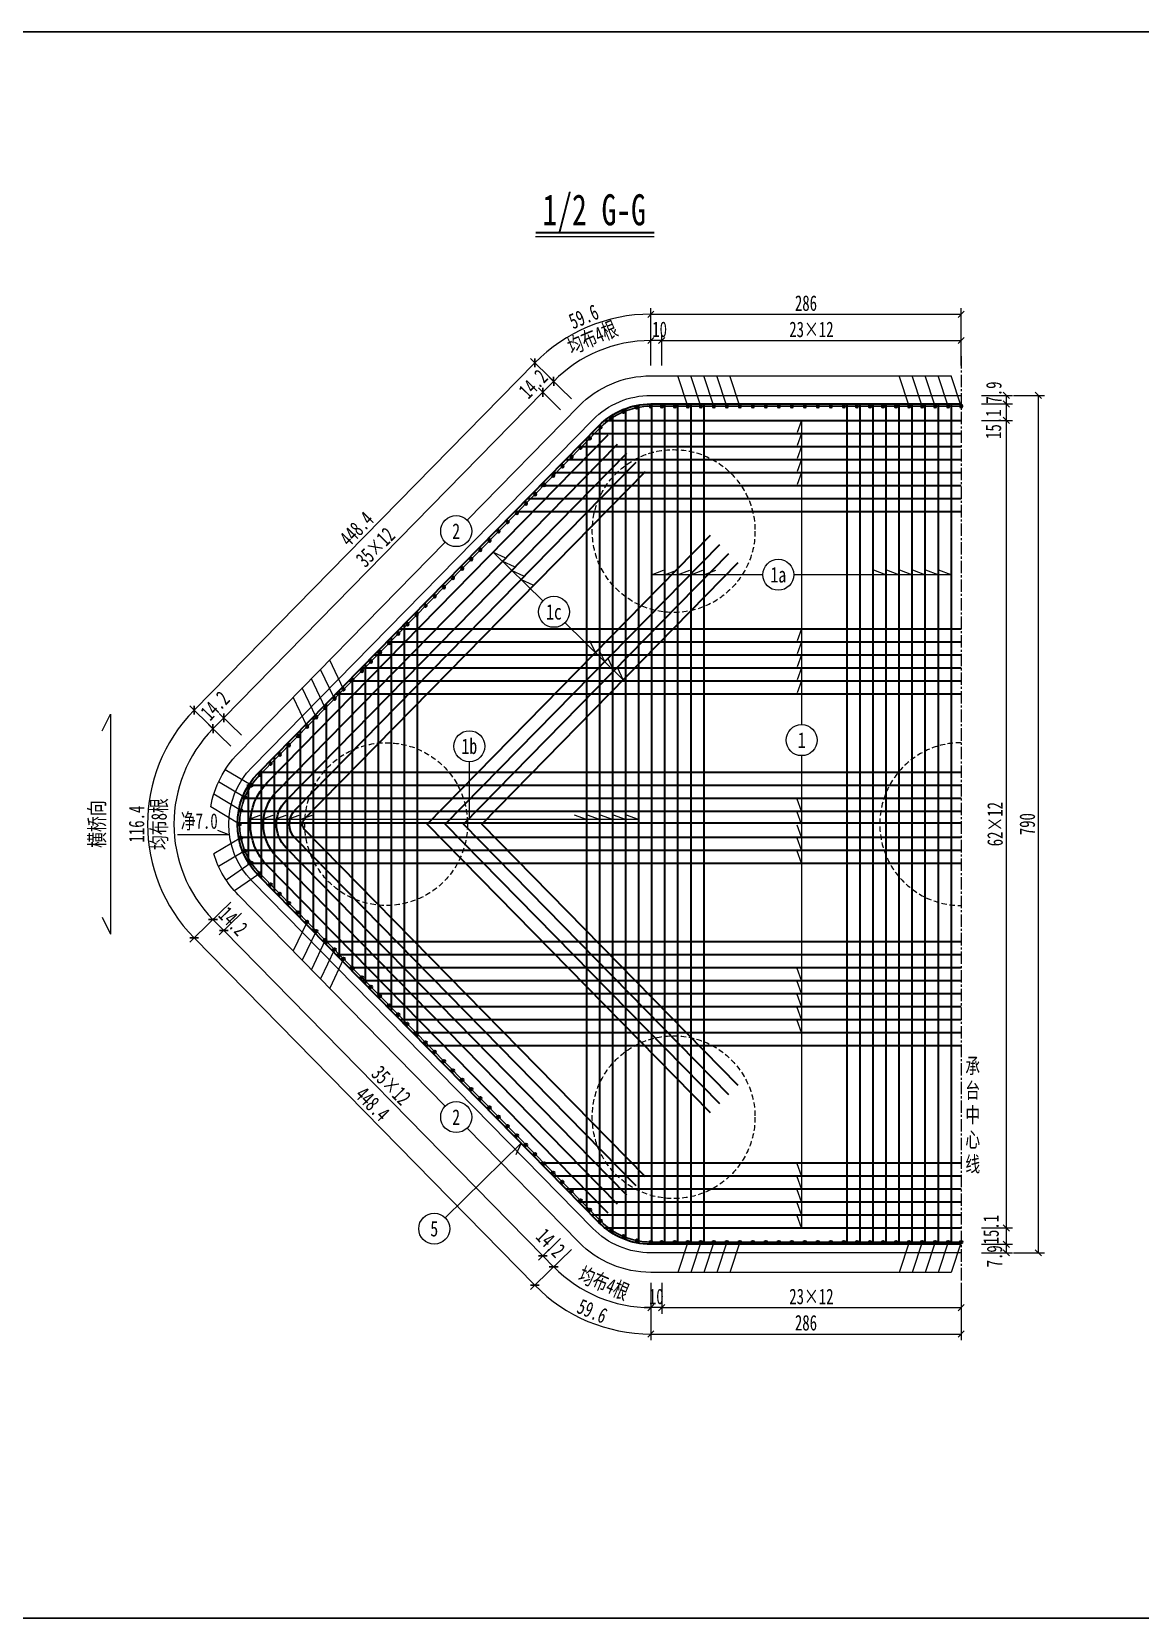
# Model space of a CAD drawing. Header units: millimetres. Extents: x 13990 to 22790, y 4334 to 8354.
# Drawn here: x 18441 to 19463, y 6892 to 8354 of the extents above; entities that cross this region are included whole.
import ezdxf
from ezdxf.enums import TextEntityAlignment as Align

# ---------------------------------------------------------------- set-up
doc = ezdxf.new("R2010")
doc.units = ezdxf.units.MM
doc.linetypes.add('CENTER2', pattern=[28.575, 19.05, -3.175, 3.175, -3.175])
doc.linetypes.add('DASHED', pattern=[0.75, 0.5, -0.25])
doc.layers.get('0').update_dxf_attribs({"lineweight": 15})
doc.layers.get('Defpoints').update_dxf_attribs({"color": 8})
for name, color, linetype, lineweight in [('中心线', 2, 'CENTER2', 15), ('尺寸标注', 4, 'Continuous', 13), ('文本', 7, 'Continuous', 15), ('标注', 4, 'Continuous', 13), ('标注线及字体', 2, 'Continuous', 15), ('细实线', 4, 'Continuous', 15), ('虚线', 7, 'DASHED', 15), ('钢筋', 1, 'Continuous', 30)]:
    doc.layers.add(name, color=color, linetype=linetype, lineweight=lineweight)
doc.styles.add('111', font='仿宋_GB2312.TTF', dxfattribs={"width": 0.7})
doc.styles.add('FS', font='', dxfattribs={"width": 0.75})
doc.styles.get('FS').set_extended_font_data('仿宋_GB2312')
doc.dimstyles.new('200', dxfattribs={"dimscale": 0, "dimtxt": 2.5, "dimasz": 1, "dimexe": 1, "dimexo": 1, "dimgap": 0.6, "dimtad": 1, "dimdec": 1, "dimdsep": 46, "dimtxsty": '111', "dimblk": 'OBLIQUE', "dimcen": 0, "dimclrd": 4, "dimclre": 4, "dimclrt": 4, "dimadec": 1, "dimazin": 2, "dimtfac": 1, "dimtdec": 0, "dimtix": 1, "dimtmove": 2, "dimatfit": 3, "dimfxl": 4, "dimfxlon": 1, "dimtolj": 1, "dimlwd": -1, "dimlwe": -1, "dimarcsym": 0})

# ---------------------------------------------------------------- blocks, each defined once
blk = doc.blocks.new('DJ 22')
at = {"layer": '钢筋'}
h = blk.add_hatch(color=256, dxfattribs=at)
h.dxf.hatch_style = 1
h.paths.add_polyline_path([(1.3, 0, 1), (-1.3, 0, 1)])
blk.add_circle((0, 0), 1.25, dxfattribs=at)
blk = doc.blocks.new('_Oblique')
at = {"color": 0, "linetype": 'ByBlock', "lineweight": -2}
blk.add_line((-0.5, -0.5), (0.5, 0.5), dxfattribs=at)
blk = doc.blocks.new('*D80')
at = {"color": 4}
for p, q in [((-276, 37.6), (-276, 66.2)), ((-276, 60.5), (0, 60.5)), ((0, 37.6), (0, 66.2))]:
    blk.add_line(p, q, dxfattribs=at)
at = {"layer": 'Defpoints', "color": 0}
for p in [(0, 60.5), (-276, 0), (0, 2.1)]:
    blk.add_point(p, dxfattribs=at)
at = {"color": 4, "xscale": 5.714285714285715, "yscale": 5.714285714285715, "zscale": 5.714285714285715, "rotation": 180}
blk.add_blockref('_Oblique', (-276, 60.5), dxfattribs=at)
at = {"color": 4, "xscale": 5.714285714285715, "yscale": 5.714285714285715, "zscale": 5.714285714285715}
blk.add_blockref('_Oblique', (0, 60.5), dxfattribs=at)
at = {"color": 4, "insert": (-138, 70.7), "char_height": 14.29, "attachment_point": 5, "style": '111'}
blk.add_mtext('\\A1;23×12', dxfattribs=at)
blk = doc.blocks.new('*D81')
at = {"color": 4}
for p, q in [((-286, 37.6), (-286, 66.2)), ((-276, 60.5), (-286, 60.5)), ((-276, 37.6), (-276, 66.2))]:
    blk.add_line(p, q, dxfattribs=at)
at = {"layer": 'Defpoints', "color": 0}
for p in [(-286, 60.5), (-276, 0), (-286, 0)]:
    blk.add_point(p, dxfattribs=at)
at = {"color": 4, "xscale": 5.714285714285715, "yscale": 5.714285714285715, "zscale": 5.714285714285715, "rotation": 180}
blk.add_blockref('_Oblique', (-286, 60.5), dxfattribs=at)
at = {"color": 4, "xscale": 5.714285714285715, "yscale": 5.714285714285715, "zscale": 5.714285714285715}
blk.add_blockref('_Oblique', (-276, 60.5), dxfattribs=at)
at = {"color": 4, "insert": (-277.9, 70.8), "char_height": 14.29, "attachment_point": 5, "style": '111'}
blk.add_mtext('\\A1;10', dxfattribs=at)
blk = doc.blocks.new('*D82')
at = {"color": 4}
for p, q in [((-286, 61.9), (-286, 90.4)), ((0, 61.9), (0, 90.4)), ((-286, 84.7), (0, 84.7))]:
    blk.add_line(p, q, dxfattribs=at)
at = {"layer": 'Defpoints', "color": 0}
for p in [(0, 84.7), (-286, 10), (0, 10)]:
    blk.add_point(p, dxfattribs=at)
at = {"color": 4, "xscale": 5.714285714285715, "yscale": 5.714285714285715, "zscale": 5.714285714285715, "rotation": 180}
blk.add_blockref('_Oblique', (-286, 84.7), dxfattribs=at)
at = {"color": 4, "xscale": 5.714285714285715, "yscale": 5.714285714285715, "zscale": 5.714285714285715}
blk.add_blockref('_Oblique', (0, 84.7), dxfattribs=at)
at = {"color": 4, "insert": (-143, 94.9), "char_height": 14.29, "attachment_point": 5, "style": '111'}
blk.add_mtext('\\A1;286', dxfattribs=at)
blk = doc.blocks.new('*D83')
at = {"color": 4}
for p, q in [((-286, 37.6), (-286, 66.2)), ((-359.2, 6.9), (-379.6, 26.9))]:
    blk.add_line(p, q, dxfattribs=at)
blk.add_arc((-286, -65), 125.5, 90, 135.5355, dxfattribs=at)
at = {"layer": 'Defpoints', "color": 0}
for p in [(-318.8, 56.1), (-286, 10), (-286, -9.2), (-332.4, -19.5), (-309.3, -42.1)]:
    blk.add_point(p, dxfattribs=at)
at = {"color": 4, "xscale": 5.714285714285715, "yscale": 5.714285714285715, "zscale": 5.714285714285715}
blk.add_blockref('_Oblique', (-286, 60.5), dxfattribs=at)
at = {"color": 4, "xscale": 5.714285714285715, "yscale": 5.714285714285715, "zscale": 5.714285714285715, "rotation": 225.5354589855622}
blk.add_blockref('_Oblique', (-375.6, 22.9), dxfattribs=at)
at = {"color": 4, "insert": (-339.6, 62.7), "char_height": 14.29, "attachment_point": 5, "rotation": 22.7677, "style": '111'}
blk.add_mtext('均布4根', dxfattribs=at)
blk = doc.blocks.new('*D84')
at = {"color": 4}
for p, q in [((-286, 61.9), (-286, 90.4)), ((-376.6, 23.9), (-396.9, 43.9))]:
    blk.add_line(p, q, dxfattribs=at)
blk.add_arc((-286, -65), 149.8, 90, 135.5355, dxfattribs=at)
at = {"layer": 'Defpoints', "color": 0}
for p in [(-286.7, 84.7), (-286, 10), (-286, -9.2), (-332.4, -19.5), (-309.3, -42.1)]:
    blk.add_point(p, dxfattribs=at)
at = {"color": 4, "xscale": 5.714285714285715, "yscale": 5.714285714285715, "zscale": 5.714285714285715}
blk.add_blockref('_Oblique', (-286, 84.7), dxfattribs=at)
at = {"color": 4, "xscale": 5.714285714285715, "yscale": 5.714285714285715, "zscale": 5.714285714285715, "rotation": 225.5354589855622}
blk.add_blockref('_Oblique', (-392.9, 39.9), dxfattribs=at)
at = {"color": 4, "insert": (-347.9, 82.5), "char_height": 14.29, "attachment_point": 5, "rotation": 22.7677, "style": '111'}
blk.add_mtext('59.6', dxfattribs=at)
blk = doc.blocks.new('*D85')
at = {"color": 4}
for p, q in [((-369.2, -3.2), (-389.6, 16.8)), ((-375.6, 22.9), (-385.5, 12.8)), ((-359.2, 6.9), (-379.6, 26.9))]:
    blk.add_line(p, q, dxfattribs=at)
at = {"layer": 'Defpoints', "color": 0}
for p in [(-385.5, 12.8), (-332.4, -19.5), (-342.3, -29.6)]:
    blk.add_point(p, dxfattribs=at)
at = {"color": 4, "xscale": 5.714285714285715, "yscale": 5.714285714285715, "zscale": 5.714285714285715}
for p, rotation in [((-385.5, 12.8), 225.5354589855608), ((-375.6, 22.9), 45.53545898556084)]:
    blk.add_blockref('_Oblique', p, dxfattribs=dict(at, rotation=rotation))
at = {"color": 4, "insert": (-394.4, 20.5), "char_height": 14.29, "attachment_point": 5, "rotation": 45.5355, "style": '111'}
blk.add_mtext('\\A1;14.2', dxfattribs=at)
blk = doc.blocks.new('*D86')
at = {"color": 4}
for p, q in [((-679.7, -287), (-689.6, -297.1)), ((-663.4, -303), (-683.8, -283)), ((-673.3, -313.1), (-693.7, -293.1))]:
    blk.add_line(p, q, dxfattribs=at)
at = {"layer": 'Defpoints', "color": 0}
for p in [(-689.6, -297.1), (-636.5, -329.4), (-646.5, -339.5)]:
    blk.add_point(p, dxfattribs=at)
at = {"color": 4, "xscale": 5.714285714285715, "yscale": 5.714285714285715, "zscale": 5.714285714285715}
for p, rotation in [((-679.7, -287), 45.53545898556084), ((-689.6, -297.1), 225.5354589855608)]:
    blk.add_blockref('_Oblique', p, dxfattribs=dict(at, rotation=rotation))
at = {"color": 4, "insert": (-687.7, -275.9), "char_height": 14.29, "attachment_point": 5, "rotation": 45.5355, "style": '111'}
blk.add_mtext('\\A1;14.2', dxfattribs=at)
blk = doc.blocks.new('*D87')
at = {"color": 4}
for p, q in [((-369.2, -3.2), (-389.6, 16.8)), ((-679.7, -287), (-385.5, 12.8)), ((-663.4, -303), (-683.8, -283))]:
    blk.add_line(p, q, dxfattribs=at)
at = {"layer": 'Defpoints', "color": 0}
for p in [(-385.5, 12.8), (-342.3, -29.6), (-636.5, -329.4)]:
    blk.add_point(p, dxfattribs=at)
at = {"color": 4, "xscale": 5.714285714285715, "yscale": 5.714285714285715, "zscale": 5.714285714285715}
for p, rotation in [((-385.5, 12.8), 45.53545898556116), ((-679.7, -287), 225.5354589855611)]:
    blk.add_blockref('_Oblique', p, dxfattribs=dict(at, rotation=rotation))
at = {"color": 4, "insert": (-539.9, -129.9), "char_height": 14.29, "attachment_point": 5, "rotation": 45.5355, "style": '111'}
blk.add_mtext('\\A1;35×12', dxfattribs=at)
blk = doc.blocks.new('*D88')
at = {"color": 4}
for p, q in [((-376.6, 23.9), (-396.9, 43.9)), ((-392.9, 39.9), (-706.9, -280.1)), ((-690.6, -296.1), (-711, -276.1))]:
    blk.add_line(p, q, dxfattribs=at)
at = {"layer": 'Defpoints', "color": 0}
for p in [(-339.5, -12.5), (-706.9, -280.1), (-653.6, -332.5)]:
    blk.add_point(p, dxfattribs=at)
at = {"color": 4, "xscale": 5.714285714285715, "yscale": 5.714285714285715, "zscale": 5.714285714285715}
for p, rotation in [((-392.9, 39.9), 45.53545898556391), ((-706.9, -280.1), 225.5354589855639)]:
    blk.add_blockref('_Oblique', p, dxfattribs=dict(at, rotation=rotation))
at = {"color": 4, "insert": (-557.2, -113), "char_height": 14.29, "attachment_point": 5, "rotation": 45.5355, "style": '111'}
blk.add_mtext('\\A1;448.4', dxfattribs=at)
blk = doc.blocks.new('*D89')
at = {"color": 4}
for p, q in [((-673.3, -313.1), (-693.7, -293.1)), ((-673.3, -456.9), (-693.7, -476.9))]:
    blk.add_line(p, q, dxfattribs=at)
blk.add_arc((-600.1, -385), 125.5, 135.5355, 224.4645, dxfattribs=at)
at = {"layer": 'Defpoints', "color": 0}
for p in [(-653.6, -332.5), (-721.4, -352.9), (-633.2, -352.5), (-633.2, -417.6), (-653.6, -437.6)]:
    blk.add_point(p, dxfattribs=at)
at = {"color": 4, "xscale": 5.714285714285715, "yscale": 5.714285714285715, "zscale": 5.714285714285715}
for p, rotation in [((-689.6, -297.1), 45.53545898556308), ((-689.6, -472.9), 314.4645410144369)]:
    blk.add_blockref('_Oblique', p, dxfattribs=dict(at, rotation=rotation))
at = {"color": 4, "insert": (-738.6, -385), "char_height": 14.286, "attachment_point": 5, "rotation": 90, "style": '111'}
blk.add_mtext('\\fFangSong_GB2312|b0|i0|c134|p49;均布8根', dxfattribs=at)
blk = doc.blocks.new('*D90')
at = {"color": 4}
for p, q in [((-690.6, -296.1), (-711, -276.1)), ((-690.6, -473.9), (-711, -493.9))]:
    blk.add_line(p, q, dxfattribs=at)
blk.add_arc((-600.1, -385), 149.8, 135.5355, 224.4645, dxfattribs=at)
at = {"layer": 'Defpoints', "color": 0}
for p in [(-653.6, -332.5), (-744.8, -346.7), (-633.2, -352.5), (-633.2, -417.6), (-653.6, -437.6)]:
    blk.add_point(p, dxfattribs=at)
at = {"color": 4, "xscale": 5.714285714285715, "yscale": 5.714285714285715, "zscale": 5.714285714285715}
for p, rotation in [((-706.9, -280.1), 45.53545898556308), ((-706.9, -489.9), 314.4645410144369)]:
    blk.add_blockref('_Oblique', p, dxfattribs=dict(at, rotation=rotation))
at = {"color": 4, "insert": (-760, -385), "char_height": 14.29, "attachment_point": 5, "rotation": 90, "style": '111'}
blk.add_mtext('116.4', dxfattribs=at)
blk = doc.blocks.new('*D91')
at = {"color": 4}
for p, q in [((-276, -807.7), (-276, -836.2)), ((0, -807.7), (0, -836.2)), ((-276, -830.5), (0, -830.5))]:
    blk.add_line(p, q, dxfattribs=at)
at = {"layer": 'Defpoints', "color": 0}
for p in [(-276, -770.1), (0, -772.1), (0, -830.5)]:
    blk.add_point(p, dxfattribs=at)
at = {"color": 4, "xscale": 5.714285714285715, "yscale": 5.714285714285715, "zscale": 5.714285714285715, "rotation": 180}
blk.add_blockref('_Oblique', (-276, -830.5), dxfattribs=at)
at = {"color": 4, "xscale": 5.714285714285715, "yscale": 5.714285714285715, "zscale": 5.714285714285715}
blk.add_blockref('_Oblique', (0, -830.5), dxfattribs=at)
at = {"color": 4, "insert": (-138, -820.3), "char_height": 14.29, "attachment_point": 5, "style": '111'}
blk.add_mtext('\\A1;23×12', dxfattribs=at)
blk = doc.blocks.new('*D92')
at = {"color": 4}
for p, q in [((-286, -807.7), (-286, -836.2)), ((-276, -807.7), (-276, -836.2)), ((-286, -830.5), (-291.7, -830.5)), ((-276, -830.5), (-286, -830.5)), ((-276, -830.5), (-270.3, -830.5))]:
    blk.add_line(p, q, dxfattribs=at)
at = {"layer": 'Defpoints', "color": 0}
for p in [(-286, -770.1), (-276, -770.1), (-286, -830.5)]:
    blk.add_point(p, dxfattribs=at)
at = {"color": 4, "xscale": 5.714285714285715, "yscale": 5.714285714285715, "zscale": 5.714285714285715}
blk.add_blockref('_Oblique', (-286, -830.5), dxfattribs=at)
at = {"color": 4, "xscale": 5.714285714285715, "yscale": 5.714285714285715, "zscale": 5.714285714285715, "rotation": 180}
blk.add_blockref('_Oblique', (-276, -830.5), dxfattribs=at)
at = {"color": 4, "insert": (-281, -820.3), "char_height": 14.29, "attachment_point": 5, "style": '111'}
blk.add_mtext('\\A1;10', dxfattribs=at)
blk = doc.blocks.new('*D93')
at = {"color": 4}
for p, q in [((-286, -831.9), (-286, -860.5)), ((0, -831.9), (0, -860.5)), ((-286, -854.8), (0, -854.8))]:
    blk.add_line(p, q, dxfattribs=at)
at = {"layer": 'Defpoints', "color": 0}
for p in [(-286, -780), (0, -780), (0, -854.8)]:
    blk.add_point(p, dxfattribs=at)
at = {"color": 4, "xscale": 5.714285714285715, "yscale": 5.714285714285715, "zscale": 5.714285714285715, "rotation": 180}
blk.add_blockref('_Oblique', (-286, -854.8), dxfattribs=at)
at = {"color": 4, "xscale": 5.714285714285715, "yscale": 5.714285714285715, "zscale": 5.714285714285715}
blk.add_blockref('_Oblique', (0, -854.8), dxfattribs=at)
at = {"color": 4, "insert": (-143, -844.5), "char_height": 14.29, "attachment_point": 5, "style": '111'}
blk.add_mtext('\\A1;286', dxfattribs=at)
blk = doc.blocks.new('*D94')
at = {"color": 4}
for p, q in [((-359.2, -776.9), (-379.6, -796.9)), ((-286, -807.7), (-286, -836.2))]:
    blk.add_line(p, q, dxfattribs=at)
blk.add_arc((-286, -705), 125.5, 224.4645, 270, dxfattribs=at)
at = {"layer": 'Defpoints', "color": 0}
for p in [(-309.3, -727.9), (-332.4, -750.6), (-286, -760.9), (-286, -780), (-318.8, -826.2)]:
    blk.add_point(p, dxfattribs=at)
at = {"color": 4, "xscale": 5.714285714285715, "yscale": 5.714285714285715, "zscale": 5.714285714285715, "rotation": 134.4645410144378}
blk.add_blockref('_Oblique', (-375.6, -792.9), dxfattribs=at)
at = {"color": 4, "xscale": 5.714285714285715, "yscale": 5.714285714285715, "zscale": 5.714285714285715}
blk.add_blockref('_Oblique', (-286, -830.5), dxfattribs=at)
at = {"color": 4, "insert": (-329.5, -808.7), "char_height": 14.29, "attachment_point": 5, "rotation": 337.2323, "style": '111'}
blk.add_mtext('均布4根', dxfattribs=at)
blk = doc.blocks.new('*D95')
at = {"color": 4}
for p, q in [((-376.6, -793.9), (-396.9, -813.9)), ((-286, -831.9), (-286, -860.5))]:
    blk.add_line(p, q, dxfattribs=at)
blk.add_arc((-286, -705), 149.8, 224.4645, 270, dxfattribs=at)
at = {"layer": 'Defpoints', "color": 0}
for p in [(-309.3, -727.9), (-332.4, -750.6), (-286, -760.9), (-286, -780), (-286.7, -854.8)]:
    blk.add_point(p, dxfattribs=at)
at = {"color": 4, "xscale": 5.714285714285715, "yscale": 5.714285714285715, "zscale": 5.714285714285715, "rotation": 134.4645410144378}
blk.add_blockref('_Oblique', (-392.9, -809.9), dxfattribs=at)
at = {"color": 4, "xscale": 5.714285714285715, "yscale": 5.714285714285715, "zscale": 5.714285714285715}
blk.add_blockref('_Oblique', (-286, -854.8), dxfattribs=at)
at = {"color": 4, "insert": (-340, -833.7), "char_height": 14.29, "attachment_point": 5, "rotation": 337.2323, "style": '111'}
blk.add_mtext('59.6', dxfattribs=at)
blk = doc.blocks.new('*D96')
at = {"color": 4}
for p, q in [((-369.2, -766.8), (-389.6, -786.8)), ((-375.6, -792.9), (-385.5, -782.8)), ((-359.2, -776.9), (-379.6, -796.9))]:
    blk.add_line(p, q, dxfattribs=at)
at = {"layer": 'Defpoints', "color": 0}
for p in [(-342.3, -740.4), (-332.4, -750.6), (-385.5, -782.8)]:
    blk.add_point(p, dxfattribs=at)
at = {"color": 4, "xscale": 5.714285714285715, "yscale": 5.714285714285715, "zscale": 5.714285714285715}
for p, rotation in [((-385.5, -782.8), 134.4645410144392), ((-375.6, -792.9), 314.4645410144391)]:
    blk.add_blockref('_Oblique', p, dxfattribs=dict(at, rotation=rotation))
at = {"color": 4, "insert": (-378.4, -770.9), "char_height": 14.29, "attachment_point": 5, "rotation": 314.4645, "style": '111'}
blk.add_mtext('\\A1;14.2', dxfattribs=at)
blk = doc.blocks.new('*D97')
at = {"color": 4}
for p, q in [((-673.3, -456.9), (-693.7, -476.9)), ((-663.4, -467.1), (-683.8, -487.1)), ((-679.7, -483.1), (-689.6, -472.9))]:
    blk.add_line(p, q, dxfattribs=at)
at = {"layer": 'Defpoints', "color": 0}
for p in [(-646.5, -430.6), (-636.5, -440.7), (-689.6, -472.9)]:
    blk.add_point(p, dxfattribs=at)
at = {"color": 4, "xscale": 5.714285714285715, "yscale": 5.714285714285715, "zscale": 5.714285714285715}
for p, rotation in [((-689.6, -472.9), 134.4645410144392), ((-679.7, -483.1), 314.4645410144391)]:
    blk.add_blockref('_Oblique', p, dxfattribs=dict(at, rotation=rotation))
at = {"color": 4, "insert": (-671, -474.5), "char_height": 14.29, "attachment_point": 5, "rotation": 314.4645, "style": '111'}
blk.add_mtext('\\A1;14.2', dxfattribs=at)
blk = doc.blocks.new('*D98')
at = {"color": 4}
for p, q in [((-663.4, -467.1), (-683.8, -487.1)), ((-679.7, -483.1), (-385.5, -782.8)), ((-369.2, -766.8), (-389.6, -786.8))]:
    blk.add_line(p, q, dxfattribs=at)
at = {"layer": 'Defpoints', "color": 0}
for p in [(-636.5, -440.7), (-342.3, -740.4), (-385.5, -782.8)]:
    blk.add_point(p, dxfattribs=at)
at = {"color": 4, "xscale": 5.714285714285715, "yscale": 5.714285714285715, "zscale": 5.714285714285715}
for p, rotation in [((-679.7, -483.1), 134.4645410144389), ((-385.5, -782.8), 314.4645410144389)]:
    blk.add_blockref('_Oblique', p, dxfattribs=dict(at, rotation=rotation))
at = {"color": 4, "insert": (-525.3, -625.8), "char_height": 14.29, "attachment_point": 5, "rotation": 314.4645, "style": '111'}
blk.add_mtext('\\A1;35×12', dxfattribs=at)
blk = doc.blocks.new('*D99')
at = {"color": 4}
for p, q in [((-690.6, -473.9), (-711, -493.9)), ((-392.9, -809.9), (-706.9, -489.9)), ((-376.6, -793.9), (-396.9, -813.9))]:
    blk.add_line(p, q, dxfattribs=at)
at = {"layer": 'Defpoints', "color": 0}
for p in [(-653.6, -437.6), (-706.9, -489.9), (-339.5, -757.6)]:
    blk.add_point(p, dxfattribs=at)
at = {"color": 4, "xscale": 5.714285714285715, "yscale": 5.714285714285715, "zscale": 5.714285714285715}
for p, rotation in [((-706.9, -489.9), 134.4645410144361), ((-392.9, -809.9), 314.4645410144361)]:
    blk.add_blockref('_Oblique', p, dxfattribs=dict(at, rotation=rotation))
at = {"color": 4, "insert": (-542.6, -642.8), "char_height": 14.29, "attachment_point": 5, "rotation": 314.4645, "style": '111'}
blk.add_mtext('\\A1;448.4', dxfattribs=at)
blk = doc.blocks.new('面层')
at = {"layer": '尺寸标注'}
for centre in [(-159.2, -157.3), (-444, -315.3), (-137.7, -309.7)]:
    blk.add_circle(centre, 14.3, dxfattribs=at)
at = {"layer": '标注'}
for p, q in [((-137.7, -15.1), (-141.9, -26.2)), ((-137.7, -27.1), (-141.9, -38.2)), ((-137.7, -39.1), (-141.9, -50.2)), ((-137.7, -51.1), (-141.9, -62.2)), ((-137.7, -63.1), (-141.9, -74.2)), ((-276, -157.3), (-264.9, -153.2)), ((-264, -157.3), (-252.9, -153.2)), ((-252, -157.3), (-240.9, -153.2)), ((-240, -157.3), (-228.9, -153.2)), ((-228, -157.3), (-216.9, -153.2)), ((-60, -157.3), (-71.1, -153.2)), ((-48, -157.3), (-59.1, -153.2)), ((-36, -157.3), (-47.1, -153.2)), ((-24, -157.3), (-35.1, -153.2)), ((-12, -157.3), (-23.1, -153.2)), ((0, -157.3), (-11.1, -153.2)), ((-137.7, -207.1), (-141.9, -218.2)), ((-137.7, -219.1), (-141.9, -230.2)), ((-137.7, -231.1), (-141.9, -242.2)), ((-137.7, -243.1), (-141.9, -254.2)), ((-137.7, -255.1), (-141.9, -266.2)), ((-137.7, -375.1), (-141.9, -364)), ((-648, -382.8), (-636.9, -378.7)), ((-636, -382.8), (-624.9, -378.7)), ((-624, -382.8), (-612.9, -378.7)), ((-612, -382.8), (-600.9, -378.7)), ((-600, -382.8), (-588.9, -378.7)), ((-336, -382.8), (-347.1, -378.7)), ((-324, -382.8), (-335.1, -378.7)), ((-312, -382.8), (-323.1, -378.7)), ((-300, -382.8), (-311.1, -378.7)), ((-288, -382.8), (-299.1, -378.7)), ((-137.7, -387.1), (-141.9, -376)), ((-137.7, -399.1), (-141.9, -388)), ((-137.7, -411.1), (-141.9, -400)), ((-137.7, -423.1), (-141.9, -412)), ((-137.7, -531.1), (-141.9, -520)), ((-137.7, -543.1), (-141.9, -532)), ((-137.7, -555.1), (-141.9, -544)), ((-137.7, -567.1), (-141.9, -556)), ((-137.7, -579.1), (-141.9, -568)), ((-137.7, -711.1), (-141.9, -700)), ((-137.7, -723.1), (-141.9, -712)), ((-137.7, -735.1), (-141.9, -724)), ((-137.7, -747.1), (-141.9, -736)), ((-137.7, -759.1), (-141.9, -748))]:
    blk.add_line(p, q, dxfattribs=at)
at = {"layer": '细实线'}
for p, q in [((-137.7, -15.1), (-137.7, -295.4)), ((-173.5, -157.3), (-276, -157.3)), ((0, -157.3), (-144.9, -157.3)), ((-444, -382.8), (-444, -329.6)), ((-137.7, -323.9), (-137.7, -759.1)), ((-288, -382.8), (-648, -382.8))]:
    blk.add_line(p, q, dxfattribs=at)
at = {"layer": '钢筋'}
for p, q in [((-276, 0), (-276, -774.2)), ((-264, 0), (-264, -774.2)), ((-252, 0), (-252, -774.2)), ((-240, 0), (-240, -774.2)), ((-228, 0), (-228, -774.2)), ((-96, 0), (-96, -774.2)), ((-84, 0), (-84, -774.2)), ((-72, 0), (-72, -774.2)), ((-60, 0), (-60, -774.2)), ((-48, 0), (-48, -774.2)), ((-36, 0), (-36, -774.2)), ((-24, 0), (-24, -774.2)), ((-12, 0), (-12, -774.2)), ((0, 0), (0, -774.2)), ((-312, -10), (-312, -764.1)), ((-300, -4.2), (-300, -770)), ((-288, -1), (-288, -773.2)), ((-331.4, -27.1), (9.3, -27.1)), ((-324, -19.5), (-324, -754.6)), ((-319.7, -15.1), (9.3, -15.1)), ((-343.2, -39.1), (9.3, -39.1)), ((-336, -31.7), (-336, -742.4)), ((-355, -51.1), (9.3, -51.1)), ((-366.8, -63.1), (9.3, -63.1)), ((-390.3, -87.1), (9.3, -87.1)), ((-378.5, -75.1), (9.3, -75.1)), ((-402.1, -99.1), (9.3, -99.1)), ((-504, -202.9), (-504, -571.3)), ((-492, -190.7), (-492, -583.5)), ((-519.9, -219.1), (9.3, -219.1)), ((-516, -215.1), (-516, -559)), ((-508.1, -207.1), (9.3, -207.1)), ((-531.7, -231.1), (9.3, -231.1)), ((-528, -227.4), (-528, -546.8)), ((-543.4, -243.1), (9.3, -243.1)), ((-540, -239.6), (-540, -534.6)), ((-555.2, -255.1), (9.3, -255.1)), ((-552, -251.8), (-552, -522.4)), ((-576, -276.3), (-576, -497.9)), ((-567, -267.1), (9.3, -267.1)), ((-564, -264), (-564, -510.1)), ((-588, -288.5), (-588, -485.7)), ((-600, -300.7), (-600, -473.4)), ((-612, -312.9), (-612, -461.2)), ((-624, -325.2), (-624, -449)), ((-637.7, -339.1), (9.3, -339.1)), ((-636, -337.4), (-636, -436.8)), ((-654.4, -363.1), (9.3, -363.1)), ((-649, -351.1), (9.3, -351.1)), ((-648, -352.1), (-648, -424.5)), ((-657.2, -375.1), (9.3, -375.1)), ((-657.8, -385.8), (9.3, -385.8)), ((-656.2, -399.1), (9.3, -399.1)), ((-652.3, -411.1), (9.3, -411.1)), ((-645.6, -423.1), (9.3, -423.1)), ((-578.8, -495.1), (9.3, -495.1)), ((-567, -507.1), (9.3, -507.1)), ((-555.2, -519.1), (9.3, -519.1)), ((-543.4, -531.1), (9.3, -531.1)), ((-529, -543.1), (9.3, -543.1)), ((-519.9, -555.1), (9.3, -555.1)), ((-508.1, -567.1), (9.3, -567.1)), ((-496.3, -579.1), (9.3, -579.1)), ((-484.5, -591.1), (9.3, -591.1)), ((-378.5, -699.1), (9.3, -699.1)), ((-366.8, -711.1), (9.3, -711.1)), ((-355, -723.1), (9.3, -723.1)), ((-343.2, -735.1), (9.3, -735.1)), ((-331.4, -747.1), (9.3, -747.1)), ((-319.7, -759.1), (9.3, -759.1))]:
    blk.add_line(p, q, dxfattribs=at)
at = {"layer": '文本', "color": 4, "style": 'FS', "width": 0.75}
for s, height, p in [('1a', 14.29, (-159.2, -157.3)), ('1', 14.3, (-137.7, -309.7)), ('1b', 14.29, (-444, -315.3))]:
    blk.add_text(s, height=height, dxfattribs=at).set_placement(p, align=Align.MIDDLE_CENTER)
blk = doc.blocks.new('*D65')
at = {"color": 4}
for p, q in [((19316.2, 8018.7), (19344.8, 8018.7)), ((19316.2, 8010.8), (19344.8, 8010.8)), ((19339.1, 8018.7), (19339.1, 8010.8))]:
    blk.add_line(p, q, dxfattribs=at)
at = {"layer": 'Defpoints', "color": 0}
for p in [(19297.4, 8018.7), (19297.4, 8010.8), (19339.1, 8010.8)]:
    blk.add_point(p, dxfattribs=at)
at = {"color": 4, "xscale": 5.714285714285715, "yscale": 5.714285714285715, "zscale": 5.714285714285715}
for p, rotation in [((19339.1, 8018.7), 90), ((19339.1, 8010.8), 270)]:
    blk.add_blockref('_Oblique', p, dxfattribs=dict(at, rotation=rotation))
at = {"color": 4, "insert": (19327.7, 8021.3), "char_height": 14.29, "attachment_point": 5, "rotation": 90, "style": '111'}
blk.add_mtext('\\A1;7.9', dxfattribs=at)
blk = doc.blocks.new('*D66')
at = {"color": 4}
for p, q in [((19316.2, 8010.8), (19344.8, 8010.8)), ((19339.1, 8010.8), (19339.1, 7995.7)), ((19316.2, 7995.7), (19344.8, 7995.7))]:
    blk.add_line(p, q, dxfattribs=at)
at = {"layer": 'Defpoints', "color": 0}
for p in [(19297.4, 8010.8), (19297.4, 7995.7), (19339.1, 7995.7)]:
    blk.add_point(p, dxfattribs=at)
at = {"color": 4, "xscale": 5.714285714285715, "yscale": 5.714285714285715, "zscale": 5.714285714285715}
for p, rotation in [((19339.1, 8010.8), 90), ((19339.1, 7995.7), 270)]:
    blk.add_blockref('_Oblique', p, dxfattribs=dict(at, rotation=rotation))
at = {"color": 4, "insert": (19327.3, 7992.2), "char_height": 14.29, "attachment_point": 5, "rotation": 90, "style": '111'}
blk.add_mtext('\\A1;15.1', dxfattribs=at)
blk = doc.blocks.new('*D67')
at = {"color": 4}
for p, q in [((19316.2, 7995.7), (19344.8, 7995.7)), ((19339.1, 7995.7), (19339.1, 7251.7)), ((19316.2, 7251.7), (19344.8, 7251.7))]:
    blk.add_line(p, q, dxfattribs=at)
at = {"layer": 'Defpoints', "color": 0}
for p in [(19297.4, 7995.7), (19297.4, 7251.7), (19339.1, 7251.7)]:
    blk.add_point(p, dxfattribs=at)
at = {"color": 4, "xscale": 5.714285714285715, "yscale": 5.714285714285715, "zscale": 5.714285714285715}
for p, rotation in [((19339.1, 7995.7), 90), ((19339.1, 7251.7), 270)]:
    blk.add_blockref('_Oblique', p, dxfattribs=dict(at, rotation=rotation))
at = {"color": 4, "insert": (19328.8, 7623.7), "char_height": 14.29, "attachment_point": 5, "rotation": 90, "style": '111'}
blk.add_mtext('\\A1;62×12', dxfattribs=at)
blk = doc.blocks.new('*D68')
at = {"color": 4}
for p, q in [((19345.8, 8018.7), (19374.4, 8018.7)), ((19368.7, 7228.7), (19368.7, 8018.7)), ((19345.8, 7228.7), (19374.4, 7228.7))]:
    blk.add_line(p, q, dxfattribs=at)
at = {"layer": 'Defpoints', "color": 0}
for p in [(19297.4, 8018.7), (19368.7, 8018.7), (19297.4, 7228.7)]:
    blk.add_point(p, dxfattribs=at)
at = {"color": 4, "xscale": 5.714285714285715, "yscale": 5.714285714285715, "zscale": 5.714285714285715}
for p, rotation in [((19368.7, 8018.7), 90), ((19368.7, 7228.7), 270)]:
    blk.add_blockref('_Oblique', p, dxfattribs=dict(at, rotation=rotation))
at = {"color": 4, "insert": (19358.5, 7623.7), "char_height": 14.29, "attachment_point": 5, "rotation": 90, "style": '111'}
blk.add_mtext('\\A1;790', dxfattribs=at)
blk = doc.blocks.new('*D69')
at = {"color": 4}
for p, q in [((19316.2, 7251.7), (19344.8, 7251.7)), ((19339.1, 7251.7), (19339.1, 7236.6)), ((19316.2, 7236.6), (19344.8, 7236.6))]:
    blk.add_line(p, q, dxfattribs=at)
at = {"layer": 'Defpoints', "color": 0}
for p in [(19297.4, 7251.7), (19297.4, 7236.6), (19339.1, 7236.6)]:
    blk.add_point(p, dxfattribs=at)
at = {"color": 4, "xscale": 5.714285714285715, "yscale": 5.714285714285715, "zscale": 5.714285714285715}
for p, rotation in [((19339.1, 7251.7), 90), ((19339.1, 7236.6), 270)]:
    blk.add_blockref('_Oblique', p, dxfattribs=dict(at, rotation=rotation))
at = {"color": 4, "insert": (19325.1, 7250.1), "char_height": 14.29, "attachment_point": 5, "rotation": 90, "style": '111'}
blk.add_mtext('\\A1;15.1', dxfattribs=at)
blk = doc.blocks.new('*D70')
at = {"color": 4}
for p, q in [((19316.2, 7236.6), (19344.8, 7236.6)), ((19339.1, 7236.6), (19339.1, 7228.7)), ((19316.2, 7228.7), (19344.8, 7228.7))]:
    blk.add_line(p, q, dxfattribs=at)
at = {"layer": 'Defpoints', "color": 0}
for p in [(19297.4, 7236.6), (19297.4, 7228.7), (19339.1, 7228.7)]:
    blk.add_point(p, dxfattribs=at)
at = {"color": 4, "xscale": 5.714285714285715, "yscale": 5.714285714285715, "zscale": 5.714285714285715}
for p, rotation in [((19339.1, 7236.6), 90), ((19339.1, 7228.7), 270)]:
    blk.add_blockref('_Oblique', p, dxfattribs=dict(at, rotation=rotation))
at = {"color": 4, "insert": (19328.3, 7225.5), "char_height": 14.29, "attachment_point": 5, "rotation": 90, "style": '111'}
blk.add_mtext('\\A1;7.9', dxfattribs=at)
blk = doc.blocks.new('面层钢筋')
at = {"layer": 'Defpoints'}
blk.add_lwpolyline([(0, -770.05), (-285.98, -770.05, -0.2013423), (-332.39, -750.57), (-646.47, -430.57, -0.4087496), (-646.47, -339.48), (-332.39, -19.48, -0.2013423), (-285.98, 0), (0, 0)], format="xyb", dxfattribs=at)
at = {"layer": '中心线', "ltscale": 0.6}
blk.add_line((0, 46.18), (0, -806.97), dxfattribs=at)
at = {"layer": '尺寸标注'}
for centre in [(-465.44, -115.1), (-465.44, -654.95)]:
    blk.add_circle(centre, 14.29, dxfattribs=at)
at = {"layer": '标注'}
for p, q in [((-685.53, -390.67), (-674.42, -394.78)), ((-674.42, -394.78), (-722.44, -394.78))]:
    blk.add_line(p, q, dxfattribs=at)
at = {"layer": '细实线'}
for p, q in [((-252, 0), (-261.24, 27.97)), ((-240, 0), (-249.24, 27.97)), ((-228, 0), (-237.24, 27.97)), ((-216, 0), (-225.24, 27.97)), ((-204, 0), (-213.24, 27.97)), ((-48, 0), (-57.24, 27.97)), ((-36, 0), (-45.24, 27.97)), ((-24, 0), (-33.24, 27.97)), ((-12, 0), (-21.24, 27.97)), ((0, 0), (-9.24, 27.97)), ((-577.69, -269.4), (-590.44, -242.45)), ((-569.28, -260.84), (-582.03, -233.89)), ((-594.5, -286.53), (-607.25, -259.58)), ((-586.09, -277.97), (-598.84, -251.02)), ((-602.91, -295.09), (-615.65, -268.15)), ((-791.69, -299.16), (-784.01, -283.79)), ((-784.01, -283.79), (-784.01, -486.26)), ((-654.38, -349.28), (-678.43, -334.95)), ((-660.25, -360.42), (-684.47, -345.99)), ((-663.86, -372.49), (-688.91, -357.57)), ((-665.08, -385.03), (-691.7, -369.17)), ((-663.86, -397.56), (-688.91, -412.48)), ((-660.25, -409.63), (-684.47, -424.06)), ((-654.38, -420.77), (-677.45, -436.6)), ((-646.47, -430.57), (-669.78, -446.57)), ((-791.69, -470.89), (-784.01, -486.26)), ((-602.91, -474.96), (-615.65, -501.9)), ((-594.5, -483.52), (-607.25, -510.47)), ((-586.09, -492.08), (-598.84, -519.03)), ((-577.69, -500.65), (-590.44, -527.6)), ((-569.28, -509.21), (-582.03, -536.16)), ((-252, -770.05), (-261.24, -798.03)), ((-240, -770.05), (-249.24, -798.03)), ((-228, -770.05), (-237.24, -798.03)), ((-216, -770.05), (-225.24, -798.03)), ((-204, -770.05), (-213.24, -798.03)), ((-48, -770.05), (-57.24, -798.03)), ((-36, -770.05), (-45.24, -798.03)), ((-24, -770.05), (-33.24, -798.03)), ((-12, -770.05), (-21.24, -798.03)), ((0, -770.05), (-9.24, -798.03))]:
    blk.add_line(p, q, dxfattribs=at)
for points in [[(-455.44, -104.9), (-352.36, 0.12, -0.2013423), (-285.98, 27.97), (-9.24, 27.97)], [(-691.7, -369.17, -0.1523457), (-666.43, -319.88), (-475.45, -125.3)], [(-475.45, -644.75), (-666.43, -450.17, -0.1196468), (-688.91, -412.48)], [(-9.24, -798.03), (-285.98, -798.03, -0.2013423), (-352.36, -770.17), (-455.44, -665.15)]]:
    blk.add_lwpolyline(points, format="xyb", dxfattribs=at)
at = {"layer": '钢筋'}
blk.add_lwpolyline([(0, -772.11), (-285.98, -772.11, -0.2013423), (-333.86, -752.01), (-647.93, -432.01, -0.4087496), (-647.93, -338.04), (-333.86, -18.04, -0.2013423), (-285.98, 2.05), (0, 2.05)], format="xyb", dxfattribs=at)
for p, rotation in [((-298.82, -1.28), 191.383864746391), ((-322.49, -11.21), 214.151594239177), ((-311.15, -5.07), 202.767729492784), ((-654.38, -349.28), 236.6515942391754), ((-660.25, -360.42), 247.7677294927831), ((-663.86, -372.49), 258.8838647463926), ((-665.08, -385.03), 270), ((-663.86, -397.56), 281.1161352536074), ((-660.25, -409.63), 292.2322705072169), ((-654.38, -420.77), 303.3484057608246)]:
    blk.add_blockref('DJ 22', p, dxfattribs=dict(rotation=rotation))
at = {"xscale": -1}
for p, rotation in [((-285.98, 0), 180), ((-276, 0), 180), ((-264, 0), 180), ((-252, 0), 180), ((-240, 0), 180), ((-228, 0), 180), ((-216, 0), 180), ((-204, 0), 180), ((-192, 0), 180), ((-180, 0), 180), ((-168, 0), 180), ((-156, 0), 180), ((-144, 0), 180), ((-132, 0), 180), ((-120, 0), 180), ((-108, 0), 180), ((-96, 0), 180), ((-84, 0), 180), ((-72, 0), 180), ((-60, 0), 180), ((-48, 0), 180), ((-36, 0), 180), ((-24, 0), 180), ((-12, 0), 180), ((0, 0), 180), ((-342.33, -29.6), 180), ((-332.39, -19.48), 180), ((-350.74, -38.17), 180), ((-367.55, -55.3), 180), ((-359.14, -46.73), 180), ((-384.36, -72.42), 180), ((-375.95, -63.86), 180), ((-392.76, -80.99), 180), ((-409.58, -98.12), 180), ((-401.17, -89.55), 180), ((-426.39, -115.25), 180), ((-417.98, -106.68), 180), ((-443.2, -132.37), 180), ((-434.79, -123.81), 180), ((-451.6, -140.94), 180), ((-468.42, -158.07), 180), ((-460.01, -149.5), 180), ((-485.23, -175.19), 180), ((-476.82, -166.63), 180), ((-493.63, -183.76), 180), ((-510.44, -200.89), 180), ((-502.04, -192.32), 180), ((-527.25, -218.02), 180), ((-518.85, -209.45), 180), ((-535.66, -226.58), 180), ((-552.47, -243.71), 180), ((-544.07, -235.14), 180), ((-569.28, -260.84), 180), ((-560.88, -252.27), 180), ((-586.09, -277.97), 180), ((-577.69, -269.4), 180), ((-594.5, -286.53), 180), ((-611.31, -303.66), 180), ((-602.91, -295.09), 180), ((-628.12, -320.79), 180), ((-619.72, -312.22), 180), ((-636.53, -329.35), 180), ((-646.47, -339.48), 180), ((-322.49, -758.84), 325.848405760823), ((-311.15, -764.98), 337.232270507216), ((-298.82, -768.77), 348.6161352536089)]:
    blk.add_blockref('DJ 22', p, dxfattribs=dict(at, rotation=rotation))
for p in [(-646.47, -430.57), (-636.53, -440.7), (-628.12, -449.26), (-619.72, -457.83), (-611.31, -466.39), (-602.91, -474.96), (-594.5, -483.52), (-586.09, -492.08), (-577.69, -500.65), (-569.28, -509.21), (-560.88, -517.78), (-552.47, -526.34), (-544.07, -534.91), (-535.66, -543.47), (-527.25, -552.03), (-518.85, -560.6), (-510.44, -569.16), (-502.04, -577.73), (-493.63, -586.29), (-485.23, -594.86), (-476.82, -603.42), (-468.42, -611.98), (-460.01, -620.55), (-451.6, -629.11), (-443.2, -637.68), (-434.79, -646.24), (-426.39, -654.8), (-417.98, -663.37), (-409.58, -671.93), (-401.17, -680.5), (-392.76, -689.06), (-384.36, -697.63), (-375.95, -706.19), (-367.55, -714.75), (-359.14, -723.32), (-350.74, -731.88), (-342.33, -740.45), (-332.39, -750.57), (-285.98, -770.05), (-276, -770.05), (-264, -770.05), (-252, -770.05), (-240, -770.05), (-228, -770.05), (-216, -770.05), (-204, -770.05), (-192, -770.05), (-180, -770.05), (-168, -770.05), (-156, -770.05), (-144, -770.05), (-132, -770.05), (-120, -770.05), (-108, -770.05), (-96, -770.05), (-84, -770.05), (-72, -770.05), (-60, -770.05), (-48, -770.05), (-36, -770.05), (-24, -770.05), (-12, -770.05), (0, -770.05)]:
    blk.add_blockref('DJ 22', p)
at = {"color": 4, "style": '111', "width": 0.7}
blk.add_text('净7.0', height=14.286, dxfattribs=at).set_placement((-702.28, -381.9), align=Align.MIDDLE)
for s, p in [('承', (3.88, -614.88)), ('台', (3.88, -637.52)), ('中', (3.88, -660.16)), ('心', (3.88, -682.8)), ('线', (3.88, -705.43))]:
    blk.add_text(s, height=14.29, dxfattribs=at).set_placement(p)
at = {"layer": '文本', "color": 4, "style": 'FS', "width": 0.75}
for p in [(-465.44, -115.1), (-465.44, -654.95)]:
    blk.add_text('2', height=14.29, dxfattribs=at).set_placement(p, align=Align.MIDDLE_CENTER)
blk.add_text('横桥向', height=14.286, rotation=90, dxfattribs=at).set_placement((-796.62, -385.03), align=Align.MIDDLE_CENTER)
for base, p1, p2, override, picture, middle in [((0, 84.72), (-285.98, 9.97), (0, 9.97), {"dimscale": 5.714286, "dimtxsty": '111', "dimblk": 'Oblique'}, '*D82', (-142.99, 94.94)), ((-285.98, -830.53), (-276, -770.05), (-285.98, -770.05), {"dimscale": 5.714286, "dimblk": 'Oblique'}, '*D92', (-280.99, -820.31)), ((0, -854.77), (-285.98, -780.02), (0, -780.02), {"dimscale": 5.714286, "dimtxsty": '111', "dimblk": 'Oblique'}, '*D93', (-142.99, -844.54))]:
    dim = blk.add_linear_dim(base=base, p1=p1, p2=p2, dimstyle='200', override=override)
    dim.commit()
    dim.dimension.update_dxf_attribs({"geometry": picture, "text_midpoint": middle})
for base, line1, line2, text, picture, middle in [((-286.71, 84.73), ((-309.3, -42.14), (-332.39, -19.48)), ((-285.98, 9.97), (-285.98, -9.15)), '59.6', '*D84', (-347.9, 82.49)), ((-318.85, 56.1), ((-309.3, -42.14), (-332.39, -19.48)), ((-285.98, 9.97), (-285.98, -9.15)), '均布4根', '*D83', (-339.6, 62.73)), ((-744.83, -346.72), ((-633.22, -352.48), (-653.59, -332.49)), ((-633.22, -417.57), (-653.59, -437.56)), '116.4', '*D90', (-760.04, -385.02)), ((-721.39, -352.92), ((-633.22, -417.57), (-653.59, -437.56)), ((-633.22, -352.48), (-653.59, -332.49)), '\\fFangSong_GB2312|b0|i0|c134|p49;均布8根', '*D89', (-738.61, -385.02)), ((-286.71, -854.78), ((-309.3, -727.91), (-332.39, -750.57)), ((-285.98, -780.02), (-285.98, -760.9)), '59.6', '*D95', (-339.98, -833.69)), ((-318.85, -826.15), ((-309.3, -727.91), (-332.39, -750.57)), ((-285.98, -780.02), (-285.98, -760.9)), '均布4根', '*D94', (-329.51, -808.73))]:
    dim = blk.add_angular_dim_2l(base=base, line1=line1, line2=line2, text=text, dimstyle='200', override={"dimscale": 5.714286, "dimtxsty": '111', "dimblk": 'Oblique'})
    dim.commit()
    dim.dimension.update_dxf_attribs({"geometry": picture, "text_midpoint": middle})
dim = blk.add_linear_dim(base=(-285.98, 60.48), p1=(-276, 0), p2=(-285.98, 0), dimstyle='200', override={"dimscale": 5.714286, "dimblk": 'Oblique'})
dim.commit()
dim.dimension.update_dxf_attribs({"geometry": '*D81', "text_midpoint": (-277.86, 70.8), "dimtype": 160})
for base, p1, p2, picture, middle in [((0, 60.48), (-276, 0), (0, 2.05), '*D80', (-138, 70.71)), ((0, -830.53), (-276, -770.05), (0, -772.11), '*D91', (-138, -820.31))]:
    dim = blk.add_linear_dim(base=base, p1=p1, p2=p2, text='23×12', dimstyle='200', override={"dimscale": 5.714286, "dimtxsty": '111', "dimblk": 'Oblique'})
    dim.commit()
    dim.dimension.update_dxf_attribs({"geometry": picture, "text_midpoint": middle})
for p1, p2, distance, picture, middle in [((-339.51, -12.49), (-653.59, -332.49), -74.76, '*D88', (-557.2, -112.96)), ((-339.51, -757.56), (-653.59, -437.56), 74.76, '*D99', (-542.61, -642.76))]:
    dim = blk.add_aligned_dim(p1=p1, p2=p2, distance=distance, dimstyle='200', override={"dimscale": 5.714286, "dimblk": 'Oblique'})
    dim.commit()
    dim.dimension.update_dxf_attribs({"geometry": picture, "text_midpoint": middle})
for base, p1, p2, angle, picture, middle in [((-385.5, 12.76), (-332.39, -19.48), (-342.33, -29.6), 225.53546, '*D85', (-394.44, 20.47)), ((-689.63, -297.11), (-636.53, -329.35), (-646.47, -339.48), 225.53546, '*D86', (-687.73, -275.86)), ((-689.63, -472.94), (-636.53, -440.7), (-646.47, -430.57), 134.46454, '*D97', (-670.96, -474.5)), ((-385.5, -782.81), (-332.39, -750.57), (-342.33, -740.45), 134.46454, '*D96', (-378.44, -770.92))]:
    dim = blk.add_linear_dim(base=base, p1=p1, p2=p2, angle=angle, dimstyle='200', override={"dimscale": 5.714286, "dimblk": 'Oblique'})
    dim.commit()
    dim.dimension.update_dxf_attribs({"geometry": picture, "text_midpoint": middle, "dimtype": 161})
for p1, p2, distance, picture, middle in [((-636.53, -329.35), (-342.33, -29.6), 60.48, '*D87', (-539.89, -129.95)), ((-636.53, -440.7), (-342.33, -740.45), -60.48, '*D98', (-525.3, -625.78))]:
    dim = blk.add_aligned_dim(p1=p1, p2=p2, distance=distance, text='35×12', dimstyle='200', override={"dimscale": 5.714286, "dimtxsty": '111', "dimblk": 'Oblique'})
    dim.commit()
    dim.dimension.update_dxf_attribs({"geometry": picture, "text_midpoint": middle})

msp = doc.modelspace()

# ---------------------------------------------------------------- linework, layer by layer
at = {"color": 4}
msp.add_line((18905.24, 8165.19), (19014.55, 8165.19), dxfattribs=at)
at = {"color": 6, "const_width": 2.06}
msp.add_lwpolyline([(18905.24, 8168.62), (19014.55, 8168.62)], dxfattribs=at)
at = {"layer": 'Defpoints'}
msp.add_lwpolyline([(18389.94, 8353.76), (20589.94, 8353.76), (20589.94, 6892.05), (18389.94, 6892.05)], close=True, dxfattribs=at)
at = {"layer": '尺寸标注'}
for centre in [(18922.15, 7819.31), (18811.8, 7250.97)]:
    msp.add_circle(centre, 14.29, dxfattribs=at)
at = {"layer": '标注'}
for p, q in [((18866.14, 7874.28), (18876.95, 7869.43)), ((18874.71, 7865.88), (18885.51, 7861.03)), ((18883.27, 7857.47), (18894.08, 7852.62)), ((18891.83, 7849.07), (18902.64, 7844.22)), ((18960.35, 7781.82), (18955.3, 7792.54)), ((18968.91, 7773.42), (18963.86, 7784.13)), ((18977.48, 7765.01), (18972.42, 7775.73)), ((18986.04, 7756.61), (18980.99, 7767.32)), ((18891.99, 7329.67), (18886.94, 7318.96))]:
    msp.add_line(p, q, dxfattribs=at)
at = {"layer": '细实线'}
for p, q in [((18866.14, 7874.28), (18911.96, 7829.32)), ((18932.35, 7809.31), (18986.04, 7756.61)), ((18891.99, 7329.67), (18822, 7260.98))]:
    msp.add_line(p, q, dxfattribs=at)
msp.add_lwpolyline([(19297.45, 7228.71), (19011.46, 7228.71, -0.2013423), (18957.93, 7251.18), (18643.86, 7571.18, -0.4087496), (18643.86, 7676.25), (18957.93, 7996.25, -0.2013423), (19011.46, 8018.71), (19297.45, 8018.71)], format="xyb", dxfattribs=at)
at = {"layer": '虚线', "ltscale": 10}
for centre in [(19032.45, 7893.71), (18767.45, 7623.71), (19032.45, 7353.71)]:
    msp.add_circle(centre, 75, dxfattribs=at)
msp.add_arc((19297.45, 7623.71), 75, 90, 270, dxfattribs=at)
at = {"layer": '钢筋', "color": 5}
for points in [[(18972.15, 7265.13), (18658.08, 7585.13, -0.4087496), (18658.08, 7662.29), (18972.15, 7982.29)], [(18980.72, 7273.54), (18666.64, 7593.54, -0.4087496), (18666.64, 7653.89), (18980.72, 7973.89)], [(18989.28, 7281.94), (18675.21, 7601.94, -0.4087496), (18675.21, 7645.48), (18989.28, 7965.48)], [(18997.84, 7290.35), (18683.77, 7610.35, -0.4087496), (18683.77, 7637.08), (18997.84, 7957.08)], [(19006.41, 7298.75), (18692.33, 7618.75, -0.4087496), (18692.33, 7628.67), (19006.41, 7948.67)]]:
    msp.add_lwpolyline(points, format="xyb", dxfattribs=at)
for points in [[(19066.36, 7357.59), (18805.17, 7623.71), (19066.36, 7889.83)], [(19074.92, 7366), (18821.98, 7623.71), (19074.92, 7881.43)], [(19083.49, 7374.4), (18838.79, 7623.71), (19083.49, 7873.02)], [(19092.05, 7382.81), (18855.61, 7623.71), (19092.05, 7864.62)]]:
    msp.add_lwpolyline(points, dxfattribs=at)

# ---------------------------------------------------------------- block references
for name, p in [('面层钢筋', (19297.45, 8008.74)), ('面层', (19288.16, 8010.79))]:
    msp.add_blockref(name, p)

# ---------------------------------------------------------------- texts
at = {"layer": '文本', "color": 4, "style": 'FS', "width": 0.75}
for s, height, p in [('1c', 14.286, (18922.15, 7819.31)), ('5', 14.29, (18811.8, 7250.97))]:
    msp.add_text(s, height=height, dxfattribs=at).set_placement(p, align=Align.MIDDLE_CENTER)
at = {"layer": '标注线及字体', "color": 0, "style": '111', "width": 0.7}
msp.add_text('1/2 G-G', height=28.571, dxfattribs=at).set_placement((18959.19, 8187.39), align=Align.MIDDLE)

# ---------------------------------------------------------------- dimensions: what is measured, and where the dimension line sits
for base, p1, p2, picture, middle in [((19339.06, 8010.79), (19297.45, 8018.71), (19297.45, 8010.79), '*D65', (19327.7, 8021.28)), ((19339.06, 7995.71), (19297.45, 8010.79), (19297.45, 7995.71), '*D66', (19327.31, 7992.21)), ((19339.06, 7236.63), (19297.45, 7251.71), (19297.45, 7236.63), '*D69', (19325.08, 7250.14)), ((19339.06, 7228.71), (19297.45, 7236.63), (19297.45, 7228.71), '*D70', (19328.29, 7225.49))]:
    dim = msp.add_linear_dim(base=base, p1=p1, p2=p2, angle=90, dimstyle='200', override={"dimscale": 5.714286, "dimblk": 'Oblique'})
    dim.commit()
    dim.dimension.update_dxf_attribs({"geometry": picture, "text_midpoint": middle, "dimtype": 160})
dim = msp.add_linear_dim(base=(19368.7, 8018.71), p1=(19297.45, 7228.71), p2=(19297.45, 8018.71), angle=90, dimstyle='200', override={"dimscale": 5.714286, "dimblk": 'Oblique'})
dim.commit()
dim.dimension.update_dxf_attribs({"geometry": '*D68', "text_midpoint": (19358.48, 7623.71)})
dim = msp.add_linear_dim(base=(19339.06, 7251.71), p1=(19297.45, 7995.71), p2=(19297.45, 7251.71), angle=90, text='62×12', dimstyle='200', override={"dimscale": 5.714286, "dimtxsty": '111', "dimblk": 'Oblique'})
dim.commit()
dim.dimension.update_dxf_attribs({"geometry": '*D67', "text_midpoint": (19328.84, 7623.71)})

doc.saveas('drawing.dxf')
